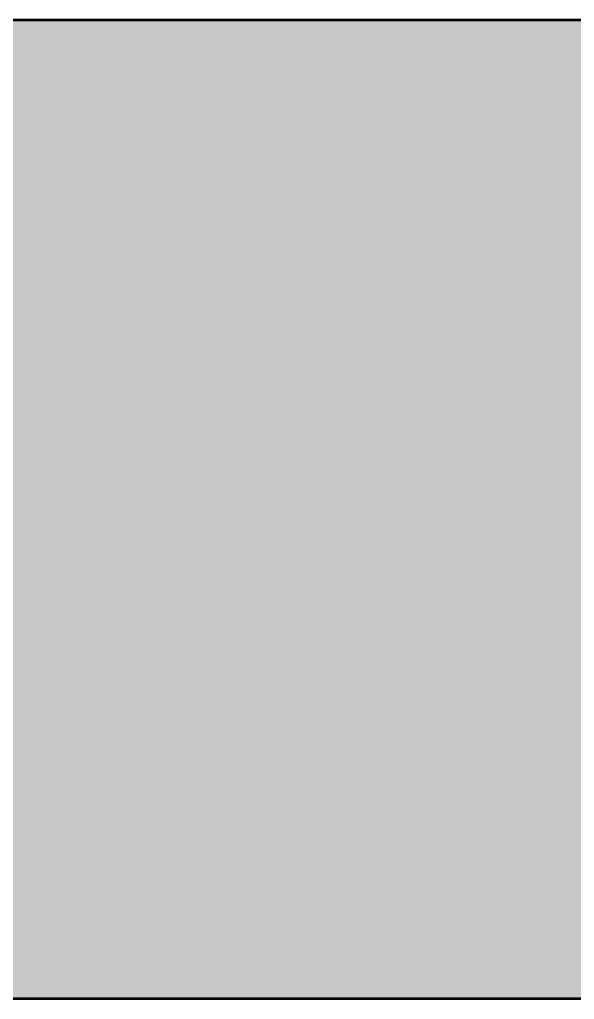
# Model space of a CAD drawing. Header units: millimetres. Extents: x -2997 to 67973, y -4267 to 4574.
# Drawn here: x 63206 to 64336, y -2 to 1991 of the extents above; entities that cross this region are included whole.
import ezdxf

# ---------------------------------------------------------------- set-up
doc = ezdxf.new("R2010")
doc.units = ezdxf.units.MM
doc.layers.add('MODULE_ART', color=7, linetype='Continuous')
doc.layers.add('TANK', color=7, linetype='Continuous')

# ---------------------------------------------------------------- blocks, each defined once
blk = doc.blocks.new('atlancube_face')
at = {"true_color": 0x000000}
blk.add_solid([(-1.8, -1.8), (1151.8, -1.8), (-1.8, 781.8), (1151.8, 781.8)], dxfattribs=at)

msp = doc.modelspace()

# ---------------------------------------------------------------- linework, layer by layer
at = {"layer": 'TANK', "lineweight": 53}
msp.add_lwpolyline([(0, 0), (66700, 0), (66700, 1990), (0, 1990)], close=True, dxfattribs=at)

# ---------------------------------------------------------------- block references
at = {"layer": 'MODULE_ART', "yscale": 0.5512820512820513}
for p in [(62100, 1560), (63250, 1560)]:
    msp.add_blockref('atlancube_face', p, dxfattribs=at)
at = {"layer": 'MODULE_ART'}
for p in [(62100, 780), (63250, 780), (62100, 0), (63250, 0)]:
    msp.add_blockref('atlancube_face', p, dxfattribs=at)

doc.saveas('drawing.dxf')
